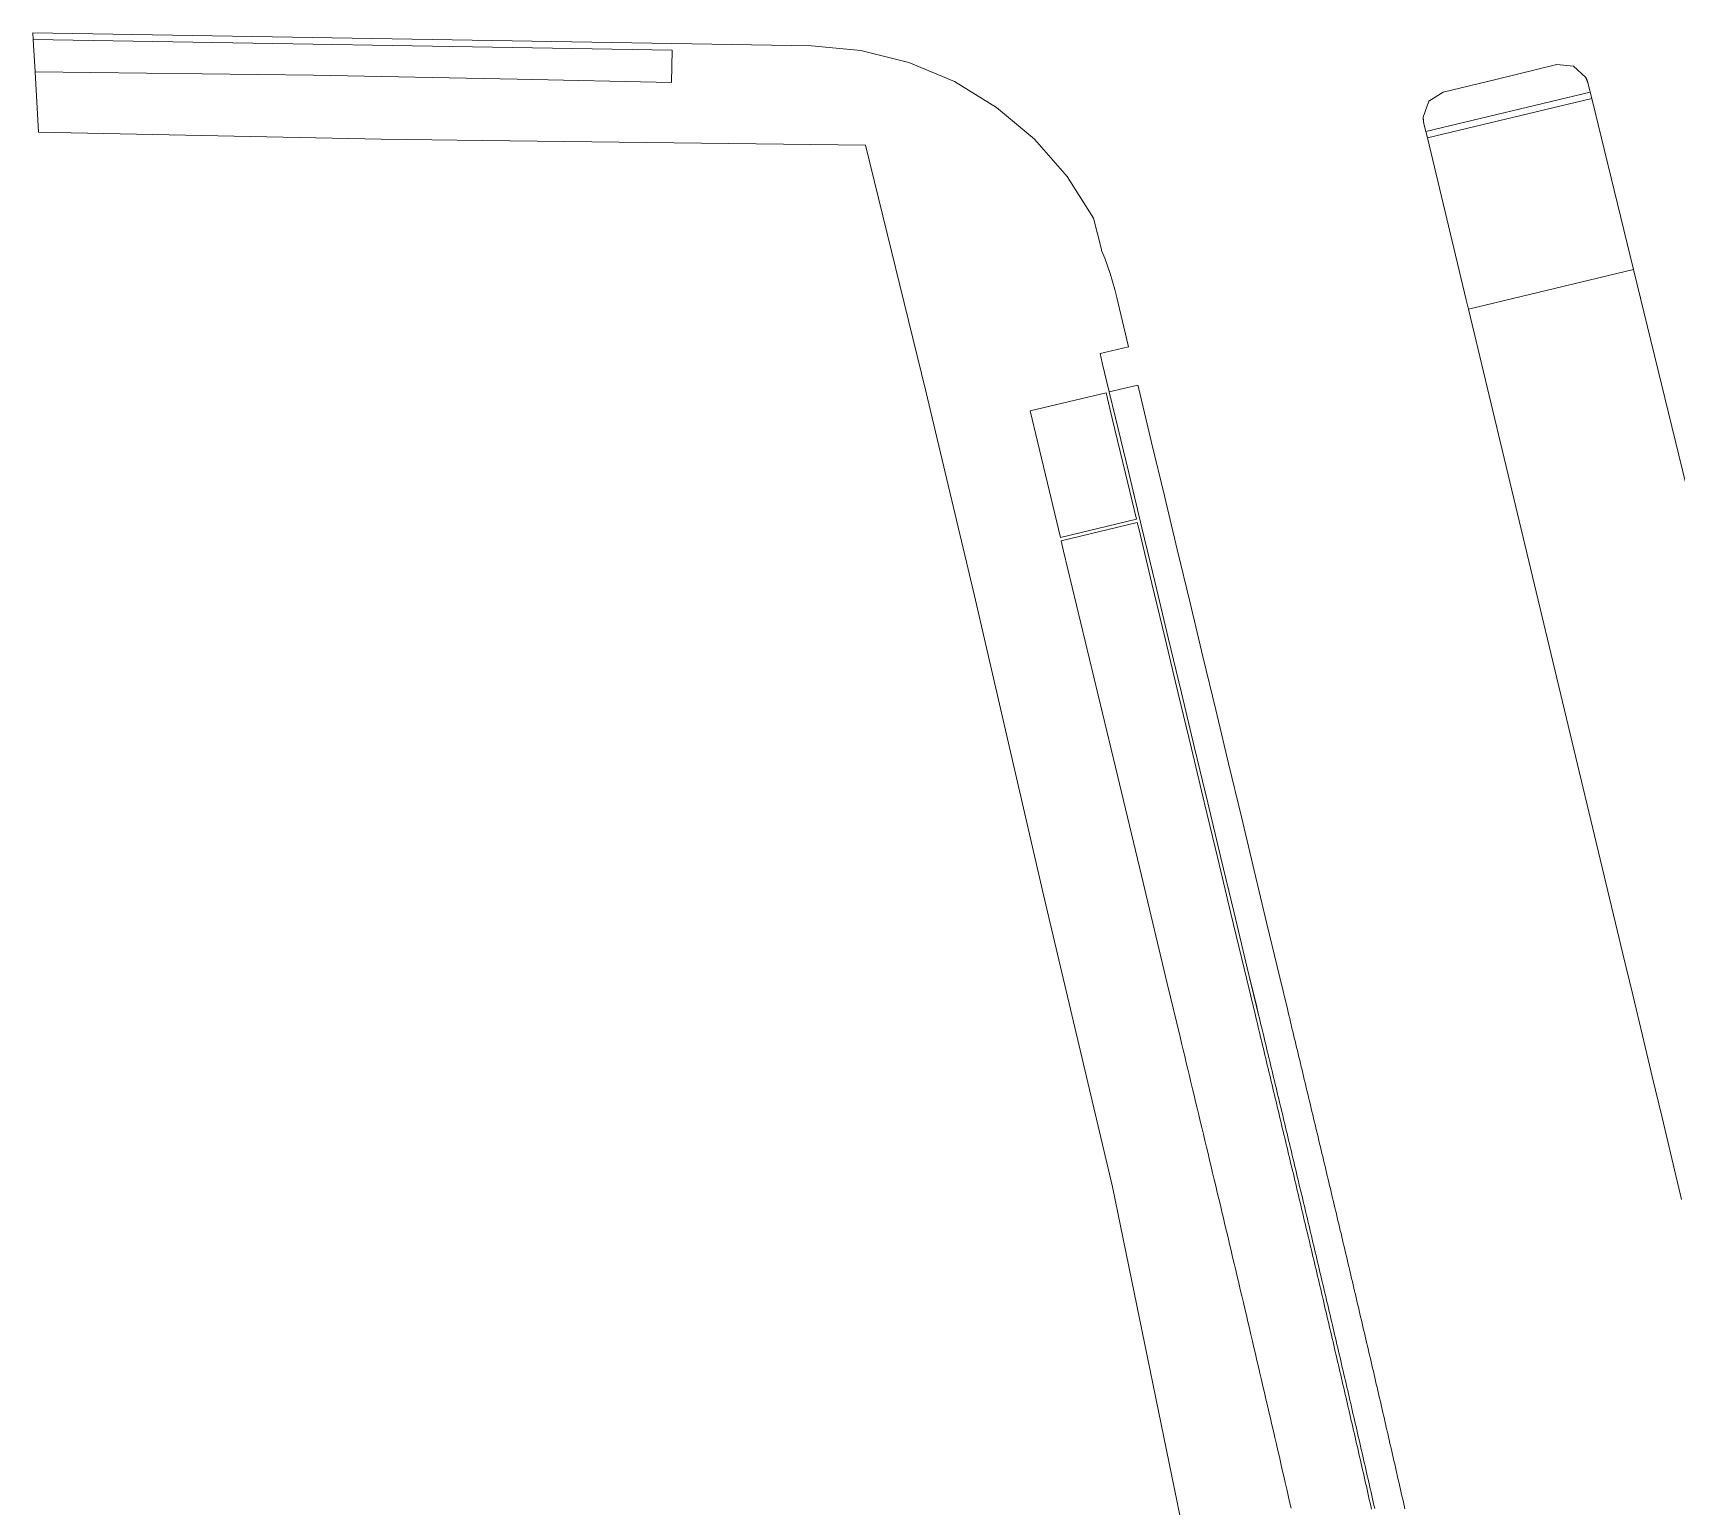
# Model space of a CAD drawing. Header units: metres. Extents: x 105146 to 106170, y 111783 to 118163.
# Drawn here: x 105818.9 to 105869.3, y 117646.3 to 117691.5 of the extents above; entities that cross this region are included whole.
import ezdxf

# ---------------------------------------------------------------- set-up
doc = ezdxf.new("R2010")
doc.units = ezdxf.units.M
doc.layers.add('20-EP-ZONA-DURA', color=253, linetype='CONTINUOUS', lineweight=13)
doc.layers.add('20-EP-ZONA-VERDE', color=84, linetype='CONTINUOUS', lineweight=13)

msp = doc.modelspace()

# ---------------------------------------------------------------- linework, layer by layer
at = {"layer": '20-EP-ZONA-DURA'}
for points in [[(105854.4211, 117644.3971), (105852.0211, 117656.1071), (105849.9291, 117664.9301), (105847.7841, 117674.2351), (105846.2941, 117680.5101), (105844.4413, 117688.0453), (105832.6997, 117688.1927), (105829.5879, 117688.2331), (105819.0803, 117688.4427), (105818.9762, 117690.2971), (105827.5121, 117690.1921), (105833.7599, 117690.0767), (105838.4961, 117689.9717), (105838.5181, 117690.9637), (105818.9204, 117691.2911), (105818.9091, 117691.4911), (105842.7879, 117691.0923), (105844.2986, 117690.9519), (105845.7707, 117690.5845), (105847.1702, 117689.9986), (105848.465, 117689.2078), (105849.6253, 117688.2301), (105850.6242, 117687.0881), (105851.4389, 117685.8082), (105851.4389, 117685.8082), (105851.676, 117684.8473), (105851.6823, 117684.8268), (105851.6842, 117684.8216), (105851.7772, 117684.5868), (105851.8653, 117684.3466), (105851.9456, 117684.1088), (105852.0196, 117683.8696), (105852.021, 117683.8646), (105852.0879, 117683.6264), (105852.1512, 117683.3769), (105852.3689, 117682.4691), (105852.5131, 117681.8671), (105851.6379, 117681.6573), (105851.7049, 117681.3779), (105851.9197, 117680.4825), (105852.1091, 117679.6919), (105852.5135, 117678.0057), (105852.9177, 117676.3195), (105853.3221, 117674.6335), (105853.7263, 117672.9473), (105854.1305, 117671.2611), (105854.5349, 117669.5749), (105854.9391, 117667.8889), (105855.3435, 117666.2027), (105855.7477, 117664.5165), (105856.1519, 117662.8305), (105856.4404, 117661.6271), (105856.4979, 117661.3871), (105856.5223, 117661.2859), (105856.5465, 117661.1845), (105856.5709, 117661.0831), (105856.5951, 117660.9817), (105856.6195, 117660.8805), (105856.6437, 117660.7791), (105856.6681, 117660.6777), (105856.6923, 117660.5765), (105856.7167, 117660.4751), (105856.7409, 117660.3737), (105856.7653, 117660.2725), (105856.7895, 117660.1711), (105856.8137, 117660.0699), (105856.8381, 117659.9687), (105856.8623, 117659.8673), (105856.8865, 117659.7661), (105856.9109, 117659.6649), (105856.9351, 117659.5637), (105856.9593, 117659.4623), (105856.9835, 117659.3611), (105857.0079, 117659.2599), (105857.0321, 117659.1587), (105857.0563, 117659.0575), (105857.0805, 117658.9561), (105857.1047, 117658.8549), (105857.1291, 117658.7537), (105857.1531, 117658.6527), (105857.1773, 117658.5515), (105857.2015, 117658.4503), (105857.2257, 117658.3493), (105857.2499, 117658.2481), (105857.2741, 117658.1469), (105857.2983, 117658.0457), (105857.3225, 117657.9447), (105857.3467, 117657.8435), (105857.3709, 117657.7423), (105857.3951, 117657.6411), (105857.4193, 117657.5401), (105857.4433, 117657.4391), (105857.4675, 117657.3381), (105857.4915, 117657.2369), (105857.5157, 117657.1359), (105857.5397, 117657.0347), (105857.5639, 117656.9337), (105857.5881, 117656.8327), (105857.6121, 117656.7317), (105857.6363, 117656.6307), (105857.6603, 117656.5295), (105857.6845, 117656.4283), (105857.7085, 117656.3273), (105857.7325, 117656.2265), (105857.7565, 117656.1255), (105857.7807, 117656.0245), (105857.8047, 117655.9235), (105857.8287, 117655.8225), (105857.8527, 117655.7217), (105857.8767, 117655.6205), (105857.9007, 117655.5197), (105857.9247, 117655.4187), (105857.9487, 117655.3177), (105857.9727, 117655.2167), (105857.9969, 117655.1155), (105858.0207, 117655.0143), (105858.0447, 117654.9131), (105858.0687, 117654.8121), (105858.0927, 117654.7109), (105858.1167, 117654.6097), (105858.1407, 117654.5085), (105858.1647, 117654.4073), (105858.1887, 117654.3061), (105858.2125, 117654.2049), (105858.2365, 117654.1037), (105858.2605, 117654.0025), (105858.2845, 117653.9011), (105858.3083, 117653.8003), (105858.3321, 117653.6993), (105858.3559, 117653.5985), (105858.3797, 117653.4977), (105858.4035, 117653.3967), (105858.4273, 117653.2959), (105858.4511, 117653.1951), (105858.4749, 117653.0943), (105858.4987, 117652.9933), (105858.5225, 117652.8925), (105858.5463, 117652.7917), (105858.5701, 117652.6907), (105858.5937, 117652.5899), (105858.6175, 117652.4891), (105858.6411, 117652.3883), (105858.6647, 117652.2875), (105858.6883, 117652.1867), (105858.7119, 117652.0859), (105858.7355, 117651.9851), (105858.7593, 117651.8843), (105858.7829, 117651.7835), (105858.8065, 117651.6827), (105858.8301, 117651.5819), (105858.8537, 117651.481), (105858.8727, 117651.4003), (105858.8774, 117651.3803), (105858.9009, 117651.2795), (105858.9243, 117651.1789), (105858.9479, 117651.0781), (105858.9713, 117650.9773), (105858.9949, 117650.8767), (105859.0183, 117650.7759), (105859.0417, 117650.6753), (105859.0653, 117650.5745), (105859.0887, 117650.4739), (105859.1121, 117650.3731), (105859.1357, 117650.2723), (105859.1591, 117650.1715), (105859.1825, 117650.0707), (105859.2057, 117649.9701), (105859.2291, 117649.8695), (105859.2523, 117649.7689), (105859.2757, 117649.6683), (105859.2989, 117649.5675), (105859.3221, 117649.4669), (105859.3455, 117649.3663), (105859.3689, 117649.2655), (105859.3921, 117649.1649), (105859.4153, 117649.0643), (105859.4387, 117648.9635), (105859.4619, 117648.8629), (105859.4851, 117648.7623), (105859.5081, 117648.6617), (105859.5311, 117648.5611), (105859.5543, 117648.4605), (105859.5773, 117648.3599), (105859.6005, 117648.2593), (105859.6235, 117648.1587), (105859.6467, 117648.0581), (105859.6697, 117647.9575), (105859.6927, 117647.8569), (105859.7159, 117647.7563), (105859.7391, 117647.6557), (105859.7619, 117647.5551), (105859.7847, 117647.4545), (105859.8077, 117647.3539), (105859.8305, 117647.2535), (105859.8533, 117647.1529), (105859.8763, 117647.0523), (105859.8991, 117646.9519), (105859.9221, 117646.8513), (105859.9449, 117646.7507), (105859.9677, 117646.6503), (105859.9907, 117646.5497), (105860.0135, 117646.4491), (105860.0363, 117646.3485), (105860.0589, 117646.2479)], [(105859.9613, 117646.2261), (105859.9387, 117646.3265), (105859.9161, 117646.4269), (105859.8931, 117646.5275), (105859.8703, 117646.6281), (105859.8475, 117646.7285), (105859.8245, 117646.8291), (105859.8017, 117646.9297), (105859.7787, 117647.0303), (105859.7559, 117647.1307), (105859.7331, 117647.2313), (105859.7101, 117647.3317), (105859.6873, 117647.4323), (105859.6645, 117647.5329), (105859.6415, 117647.6333), (105859.6185, 117647.7339), (105859.5953, 117647.8345), (105859.5723, 117647.9351), (105859.5491, 117648.0357), (105859.5261, 117648.1363), (105859.5029, 117648.2369), (105859.4799, 117648.3375), (105859.4569, 117648.4381), (105859.4337, 117648.5387), (105859.4107, 117648.6393), (105859.3875, 117648.7399), (105859.3645, 117648.8405), (105859.3413, 117648.9411), (105859.3179, 117649.0417), (105859.2947, 117649.1423), (105859.2713, 117649.2431), (105859.2481, 117649.3437), (105859.2247, 117649.4443), (105859.2015, 117649.5449), (105859.1783, 117649.6457), (105859.1549, 117649.7463), (105859.1317, 117649.8469), (105859.1083, 117649.9477), (105859.0851, 117650.0483), (105859.0617, 117650.1489), (105859.0383, 117650.2497), (105859.0147, 117650.3503), (105858.9913, 117650.4511), (105858.9679, 117650.5519), (105858.9443, 117650.6525), (105858.9209, 117650.7533), (105858.8973, 117650.8539), (105858.8739, 117650.9547), (105858.8505, 117651.0555), (105858.8271, 117651.1561), (105858.8035, 117651.2569), (105858.7801, 117651.3575), (105858.7565, 117651.4583), (105858.7327, 117651.5591), (105858.7091, 117651.6599), (105858.6855, 117651.7607), (105858.6619, 117651.8615), (105858.6383, 117651.9623), (105858.6147, 117652.0631), (105858.5909, 117652.1639), (105858.5673, 117652.2647), (105858.5437, 117652.3655), (105858.5201, 117652.4663), (105858.4963, 117652.5671), (105858.4727, 117652.6679), (105858.4489, 117652.7687), (105858.4251, 117652.8695), (105858.4013, 117652.9703), (105858.3775, 117653.0713), (105858.3537, 117653.1721), (105858.3299, 117653.2729), (105858.3063, 117653.3739), (105858.2823, 117653.4747), (105858.2585, 117653.5755), (105858.2347, 117653.6765), (105858.2111, 117653.7773), (105858.1873, 117653.8781), (105858.1633, 117653.9793), (105858.1393, 117654.0805), (105858.1153, 117654.1817), (105858.0913, 117654.2829), (105858.0673, 117654.3841), (105858.0433, 117654.4853), (105858.0193, 117654.5865), (105857.9955, 117654.6877), (105857.9715, 117654.7889), (105857.9475, 117654.8901), (105857.9235, 117654.9913), (105857.8995, 117655.0925), (105857.8755, 117655.1935), (105857.8515, 117655.2945), (105857.8275, 117655.3955), (105857.8033, 117655.4965), (105857.7795, 117655.5975), (105857.7553, 117655.6985), (105857.7313, 117655.7995), (105857.7073, 117655.9003), (105857.6833, 117656.0013), (105857.6593, 117656.1023), (105857.6353, 117656.2033), (105857.6113, 117656.3043), (105857.5873, 117656.4053), (105857.5631, 117656.5063), (105857.5389, 117656.6073), (105857.5149, 117656.7085), (105857.4907, 117656.8095), (105857.4667, 117656.9105), (105857.4425, 117657.0115), (105857.4185, 117657.1127), (105857.3943, 117657.2137), (105857.3701, 117657.3147), (105857.3461, 117657.4159), (105857.3219, 117657.5169), (105857.2979, 117657.6179), (105857.2737, 117657.7191), (105857.2495, 117657.8203), (105857.2253, 117657.9213), (105857.2011, 117658.0225), (105857.1769, 117658.1237), (105857.1527, 117658.2247), (105857.1285, 117658.3259), (105857.1043, 117658.4271), (105857.0801, 117658.5283), (105857.0559, 117658.6293), (105857.0317, 117658.7305), (105857.0075, 117658.8317), (105856.9833, 117658.9329), (105856.9591, 117659.0341), (105856.9349, 117659.1353), (105856.9105, 117659.2367), (105856.8863, 117659.3379), (105856.8621, 117659.4391), (105856.8379, 117659.5403), (105856.8135, 117659.6415), (105856.7893, 117659.7427), (105856.7651, 117659.8441), (105856.7407, 117659.9453), (105856.7165, 117660.0465), (105856.6923, 117660.1479), (105856.6679, 117660.2491), (105856.6437, 117660.3505), (105856.6193, 117660.4519), (105856.5951, 117660.5531), (105856.5707, 117660.6545), (105856.5465, 117660.7559), (105856.5223, 117660.8571), (105856.4979, 117660.9585), (105856.4737, 117661.0599), (105856.4493, 117661.1611), (105856.4251, 117661.2625), (105856.4007, 117661.3639), (105856.0547, 117662.8071), (105855.6505, 117664.4933), (105855.2461, 117666.1793), (105854.8419, 117667.8655), (105854.4377, 117669.5517), (105854.0333, 117671.2377), (105853.6291, 117672.9239), (105853.2247, 117674.6101), (105852.8205, 117676.2961), (105852.7765, 117676.4799), (105852.7765, 117676.4799), (105850.4425, 117675.9203), (105850.5185, 117675.6041), (105851.3131, 117672.2893), (105852.1079, 117668.9745), (105852.9027, 117665.6599), (105853.6975, 117662.3451), (105854.0889, 117660.7123), (105854.1367, 117660.5133), (105854.1845, 117660.3141), (105854.2321, 117660.1149), (105854.2799, 117659.9157), (105854.3277, 117659.7167), (105854.3753, 117659.5175), (105854.4231, 117659.3185), (105854.4707, 117659.1197), (105854.5183, 117658.9209), (105854.5659, 117658.7219), (105854.6135, 117658.5229), (105854.6613, 117658.3241), (105854.7087, 117658.1255), (105854.7563, 117657.9269), (105854.8037, 117657.7281), (105854.8513, 117657.5295), (105854.8987, 117657.3309), (105854.9463, 117657.1323), (105854.9937, 117656.9337), (105855.0411, 117656.7353), (105855.0885, 117656.5369), (105855.1357, 117656.3385), (105855.1831, 117656.1401), (105855.2305, 117655.9417), (105855.2777, 117655.7433), (105855.3249, 117655.5453), (105855.3719, 117655.3471), (105855.4191, 117655.1489), (105855.4663, 117654.9507), (105855.5135, 117654.7525), (105855.5605, 117654.5543), (105855.6077, 117654.3557), (105855.6547, 117654.1569), (105855.7019, 117653.9581), (105855.7489, 117653.7593), (105855.7961, 117653.5607), (105855.8431, 117653.3619), (105855.8899, 117653.1639), (105855.9365, 117652.9659), (105855.9833, 117652.7681), (105856.0299, 117652.5703), (105856.0765, 117652.3725), (105856.1231, 117652.1745), (105856.1697, 117651.9767), (105856.2161, 117651.7791), (105856.2625, 117651.5815), (105856.3087, 117651.3839), (105856.3551, 117651.1863), (105856.4015, 117650.9885), (105856.4479, 117650.7909), (105856.4937, 117650.5935), (105856.5397, 117650.3961), (105856.5859, 117650.1985), (105856.6319, 117650.0011), (105856.6779, 117649.8037), (105856.7239, 117649.6063), (105856.7695, 117649.4089), (105856.8151, 117649.2117), (105856.8609, 117649.0145), (105856.9065, 117648.8173), (105856.9521, 117648.6199), (105856.9977, 117648.4227), (105857.0433, 117648.2255), (105857.0885, 117648.0285), (105857.1337, 117647.8315), (105857.1789, 117647.6343), (105857.2241, 117647.4373), (105857.2693, 117647.2403), (105857.3145, 117647.0433), (105857.3593, 117646.8463), (105857.4041, 117646.6495), (105857.4489, 117646.4527), (105857.4937, 117646.2557)]]:
    msp.add_lwpolyline(points, dxfattribs=at)
for points in [[(105866.5879, 117689.9991), (105866.6077, 117689.9323), (105866.5375, 117690.1154), (105866.5623, 117690.0651), (105866.5879, 117689.9991)], [(105866.7181, 117689.4795), (105861.6728, 117688.2699), (105861.6261, 117688.4643), (105866.6705, 117689.6747), (105866.7181, 117689.4795)], [(105861.6728, 117688.2699), (105866.7181, 117689.4795), (105867.9974, 117684.2342), (105862.9316, 117683.0197), (105862.8631, 117683.3053), (105861.6728, 117688.2699)], [(105861.5468, 117688.9006), (105861.5679, 117688.7067), (105861.5551, 117688.7744), (105861.5478, 117688.8434), (105861.5468, 117688.9006)], [(105849.7237, 117678.9189), (105850.4193, 117676.0177), (105852.7531, 117676.5771), (105852.4161, 117677.9823), (105852.0119, 117679.6685), (105851.8223, 117680.4591), (105849.4885, 117679.8995), (105849.7237, 117678.9189)]]:
    msp.add_lwpolyline(points, close=True, dxfattribs=at)
at = {"layer": '20-EP-ZONA-VERDE'}
for points in [[(105838.5181, 117690.9637), (105838.4961, 117689.9717), (105833.7599, 117690.0767), (105827.5121, 117690.1921), (105818.9761, 117690.2971), (105818.9203, 117691.2911), (105838.5181, 117690.9637)], [(105866.5355, 117690.1205), (105866.6077, 117689.9323), (105866.6705, 117689.6747), (105861.6261, 117688.4643), (105861.5679, 117688.7067), (105861.5461, 117688.9073), (105861.7214, 117689.3926), (105862.1565, 117689.6699), (105863.7703, 117690.0635), (105865.6409, 117690.5197), (105866.1565, 117690.473), (105866.5355, 117690.1205)]]:
    msp.add_lwpolyline(points, close=True, dxfattribs=at)
for points in [[(105869.4675, 117655.7251), (105869.1699, 117656.9809), (105868.8713, 117658.2363), (105868.5717, 117659.4915), (105868.2715, 117660.7465), (105867.9709, 117662.0013), (105867.6701, 117663.2561), (105862.9315, 117683.0197), (105867.9975, 117684.2343), (105873.2339, 117662.7653)], [(105860.0589, 117646.2479), (105860.0363, 117646.3485), (105860.0135, 117646.4491), (105859.9907, 117646.5497), (105859.9677, 117646.6503), (105859.9449, 117646.7507), (105859.9221, 117646.8513), (105859.8991, 117646.9519), (105859.8763, 117647.0523), (105859.8533, 117647.1529), (105859.8305, 117647.2535), (105859.8077, 117647.3539), (105859.7847, 117647.4545), (105859.7619, 117647.5551), (105859.7391, 117647.6557), (105859.7159, 117647.7563), (105859.6927, 117647.8569), (105859.6697, 117647.9575), (105859.6467, 117648.0581), (105859.6235, 117648.1587), (105859.6005, 117648.2593), (105859.5773, 117648.3599), (105859.5543, 117648.4605), (105859.5311, 117648.5611), (105859.5081, 117648.6617), (105859.4851, 117648.7623), (105859.4619, 117648.8629), (105859.4387, 117648.9635), (105859.4153, 117649.0643), (105859.3921, 117649.1649), (105859.3689, 117649.2655), (105859.3455, 117649.3663), (105859.3221, 117649.4669), (105859.2989, 117649.5675), (105859.2757, 117649.6683), (105859.2523, 117649.7689), (105859.2291, 117649.8695), (105859.2057, 117649.9701), (105859.1825, 117650.0707), (105859.1591, 117650.1715), (105859.1357, 117650.2723), (105859.1121, 117650.3731), (105859.0887, 117650.4739), (105859.0653, 117650.5745), (105859.0417, 117650.6753), (105859.0183, 117650.7759), (105858.9949, 117650.8767), (105858.9713, 117650.9773), (105858.9479, 117651.0781), (105858.9243, 117651.1789), (105858.9009, 117651.2795), (105858.8727, 117651.4003), (105858.8301, 117651.5819), (105858.8065, 117651.6827), (105858.7829, 117651.7835), (105858.7593, 117651.8843), (105858.7355, 117651.9851), (105858.7119, 117652.0859), (105858.6883, 117652.1867), (105858.6647, 117652.2875), (105858.6411, 117652.3883), (105858.6175, 117652.4891), (105858.5937, 117652.5899), (105858.5701, 117652.6907), (105858.5463, 117652.7917), (105858.5225, 117652.8925), (105858.4987, 117652.9933), (105858.4749, 117653.0943), (105858.4511, 117653.1951), (105858.4273, 117653.2959), (105858.4035, 117653.3967), (105858.3797, 117653.4977), (105858.3559, 117653.5985), (105858.3321, 117653.6993), (105858.3083, 117653.8003), (105858.2845, 117653.9011), (105858.2605, 117654.0025), (105858.2365, 117654.1037), (105858.2125, 117654.2049), (105858.1887, 117654.3061), (105858.1647, 117654.4073), (105858.1407, 117654.5085), (105858.1167, 117654.6097), (105858.0927, 117654.7109), (105858.0687, 117654.8121), (105858.0447, 117654.9131), (105858.0207, 117655.0143), (105857.9969, 117655.1155), (105857.9727, 117655.2167), (105857.9487, 117655.3177), (105857.9247, 117655.4187), (105857.9007, 117655.5197), (105857.8767, 117655.6205), (105857.8527, 117655.7217), (105857.8287, 117655.8225), (105857.8047, 117655.9235), (105857.7807, 117656.0245), (105857.7565, 117656.1255), (105857.7325, 117656.2265), (105857.7085, 117656.3273), (105857.6845, 117656.4283), (105857.6603, 117656.5295), (105857.6363, 117656.6307), (105857.6121, 117656.7317), (105857.5881, 117656.8327), (105857.5639, 117656.9337), (105857.5397, 117657.0347), (105857.5157, 117657.1359), (105857.4915, 117657.2369), (105857.4675, 117657.3381), (105857.4433, 117657.4391), (105857.4193, 117657.5401), (105857.3951, 117657.6411), (105857.3709, 117657.7423), (105857.3467, 117657.8435), (105857.3225, 117657.9447), (105857.2983, 117658.0457), (105857.2741, 117658.1469), (105857.2499, 117658.2481), (105857.2257, 117658.3493), (105857.2015, 117658.4503), (105857.1773, 117658.5515), (105857.1531, 117658.6527), (105857.1291, 117658.7537), (105857.1047, 117658.8549), (105857.0805, 117658.9561), (105857.0563, 117659.0575), (105857.0321, 117659.1587), (105857.0079, 117659.2599), (105856.9835, 117659.3611), (105856.9593, 117659.4623), (105856.9351, 117659.5637), (105856.9109, 117659.6649), (105856.8865, 117659.7661), (105856.8623, 117659.8673), (105856.8381, 117659.9687), (105856.8137, 117660.0699), (105856.7895, 117660.1711), (105856.7653, 117660.2725), (105856.7409, 117660.3737), (105856.7167, 117660.4751), (105856.6923, 117660.5765), (105856.6681, 117660.6777), (105856.6437, 117660.7791), (105856.6195, 117660.8805), (105856.5951, 117660.9817), (105856.5709, 117661.0831), (105856.5465, 117661.1845), (105856.5223, 117661.2859), (105856.4979, 117661.3871), (105856.1519, 117662.8305), (105855.7477, 117664.5165), (105855.3435, 117666.2027), (105854.9391, 117667.8889), (105854.5349, 117669.5749), (105854.1305, 117671.2611), (105853.7263, 117672.9473), (105853.3221, 117674.6335), (105852.9177, 117676.3195), (105852.5135, 117678.0057), (105852.1091, 117679.6919), (105851.9197, 117680.4825), (105852.7949, 117680.6923), (105852.8227, 117680.5761), (105852.8227, 117680.5761), (105853.2159, 117678.9359), (105853.6091, 117677.2959), (105854.0025, 117675.6557), (105854.3957, 117674.0155), (105854.7889, 117672.3753), (105855.1821, 117670.7353), (105855.5755, 117669.0951), (105855.9687, 117667.4549), (105856.3619, 117665.8149), (105856.7551, 117664.1747), (105857.1485, 117662.5345), (105857.3799, 117661.5693), (105857.4035, 117661.4707), (105857.4271, 117661.3721), (105857.4507, 117661.2737), (105857.4743, 117661.1749), (105857.4979, 117661.0765), (105857.5217, 117660.9779), (105857.5453, 117660.8791), (105857.5689, 117660.7807), (105857.5925, 117660.6821), (105857.6161, 117660.5835), (105857.6399, 117660.4849), (105857.6635, 117660.3863), (105857.6871, 117660.2877), (105857.7107, 117660.1893), (105857.7343, 117660.0907), (105857.7579, 117659.9923), (105857.7815, 117659.8937), (105857.8051, 117659.7953), (105857.8287, 117659.6967), (105857.8523, 117659.5981), (105857.8759, 117659.4997), (105857.8995, 117659.4011), (105857.9231, 117659.3027), (105857.9467, 117659.2041), (105857.9703, 117659.1057), (105857.9937, 117659.0073), (105858.0173, 117658.9089), (105858.0409, 117658.8105), (105858.0643, 117658.7119), (105858.0879, 117658.6135), (105858.1115, 117658.5151), (105858.1349, 117658.4167), (105858.1585, 117658.3183), (105858.1821, 117658.2197), (105858.2057, 117658.1213), (105858.2291, 117658.0229), (105858.2527, 117657.9245), (105858.2763, 117657.8261), (105858.2997, 117657.7279), (105858.3231, 117657.6295), (105858.3467, 117657.5311), (105858.3701, 117657.4327), (105858.3937, 117657.3343), (105858.4171, 117657.2361), (105858.4405, 117657.1377), (105858.4639, 117657.0393), (105858.4875, 117656.9409), (105858.5109, 117656.8425), (105858.5345, 117656.7441), (105858.5579, 117656.6459), (105858.5813, 117656.5475), (105858.6047, 117656.4493), (105858.6281, 117656.3511), (105858.6515, 117656.2527), (105858.6747, 117656.1545), (105858.6981, 117656.0561), (105858.7217, 117655.9579), (105858.7449, 117655.8595), (105858.7683, 117655.7613), (105858.7917, 117655.6629), (105858.8151, 117655.5647), (105858.8385, 117655.4663), (105858.8619, 117655.3683), (105858.8851, 117655.2697), (105858.9085, 117655.1713), (105858.9319, 117655.0729), (105858.9551, 117654.9743), (105858.9785, 117654.8759), (105859.0019, 117654.7773), (105859.0251, 117654.6789), (105859.0485, 117654.5803), (105859.0719, 117654.4819), (105859.0953, 117654.3835), (105859.1185, 117654.2849), (105859.1419, 117654.1865), (105859.1651, 117654.0881), (105859.1883, 117653.9899), (105859.2115, 117653.8917), (105859.2347, 117653.7935), (105859.2579, 117653.6953), (105859.2809, 117653.5971), (105859.3041, 117653.4989), (105859.3273, 117653.4007), (105859.3505, 117653.3025), (105859.3735, 117653.2043), (105859.3967, 117653.1061), (105859.4199, 117653.0079), (105859.4431, 117652.9097), (105859.4661, 117652.8117), (105859.4891, 117652.7135), (105859.5121, 117652.6153), (105859.5353, 117652.5173), (105859.5583, 117652.4189), (105859.5813, 117652.3209), (105859.6043, 117652.2227), (105859.6273, 117652.1245), (105859.6503, 117652.0263), (105859.6733, 117651.9283), (105859.6963, 117651.8301), (105859.7195, 117651.7319), (105859.7423, 117651.6339), (105859.7653, 117651.5359), (105859.7881, 117651.4377), (105859.8111, 117651.3397), (105859.8339, 117651.2415), (105859.8567, 117651.1435), (105859.8797, 117651.0453), (105859.9025, 117650.9473), (105859.9253, 117650.8491), (105859.9481, 117650.7511), (105859.9711, 117650.6529), (105859.9939, 117650.5547), (105860.0167, 117650.4567), (105860.0397, 117650.3587), (105860.0623, 117650.2609), (105860.0849, 117650.1627), (105860.1077, 117650.0647), (105860.1303, 117649.9667), (105860.1531, 117649.8685), (105860.1757, 117649.7705), (105860.1985, 117649.6725), (105860.2211, 117649.5743), (105860.2439, 117649.4763), (105860.2665, 117649.3783), (105860.2891, 117649.2803), (105860.3119, 117649.1823), (105860.3345, 117649.0843), (105860.3569, 117648.9865), (105860.3795, 117648.8885), (105860.4019, 117648.7903), (105860.4245, 117648.6925), (105860.4469, 117648.5945), (105860.4695, 117648.4963), (105860.4919, 117648.3983), (105860.5145, 117648.3003), (105860.5369, 117648.2023), (105860.5595, 117648.1043), (105860.5819, 117648.0063), (105860.6045, 117647.9083), (105860.6267, 117647.8107), (105860.6491, 117647.7127), (105860.6713, 117647.6147), (105860.6935, 117647.5167), (105860.7159, 117647.4187), (105860.7383, 117647.3207), (105860.7605, 117647.2229), (105860.7827, 117647.1249), (105860.8051, 117647.0269), (105860.8273, 117646.9289), (105860.8497, 117646.8309), (105860.8719, 117646.7329), (105860.8943, 117646.6351), (105860.9163, 117646.5375), (105860.9383, 117646.4395), (105860.9603, 117646.3415), (105860.9825, 117646.2437)]]:
    msp.add_lwpolyline(points, dxfattribs=at)

doc.saveas('drawing.dxf')
